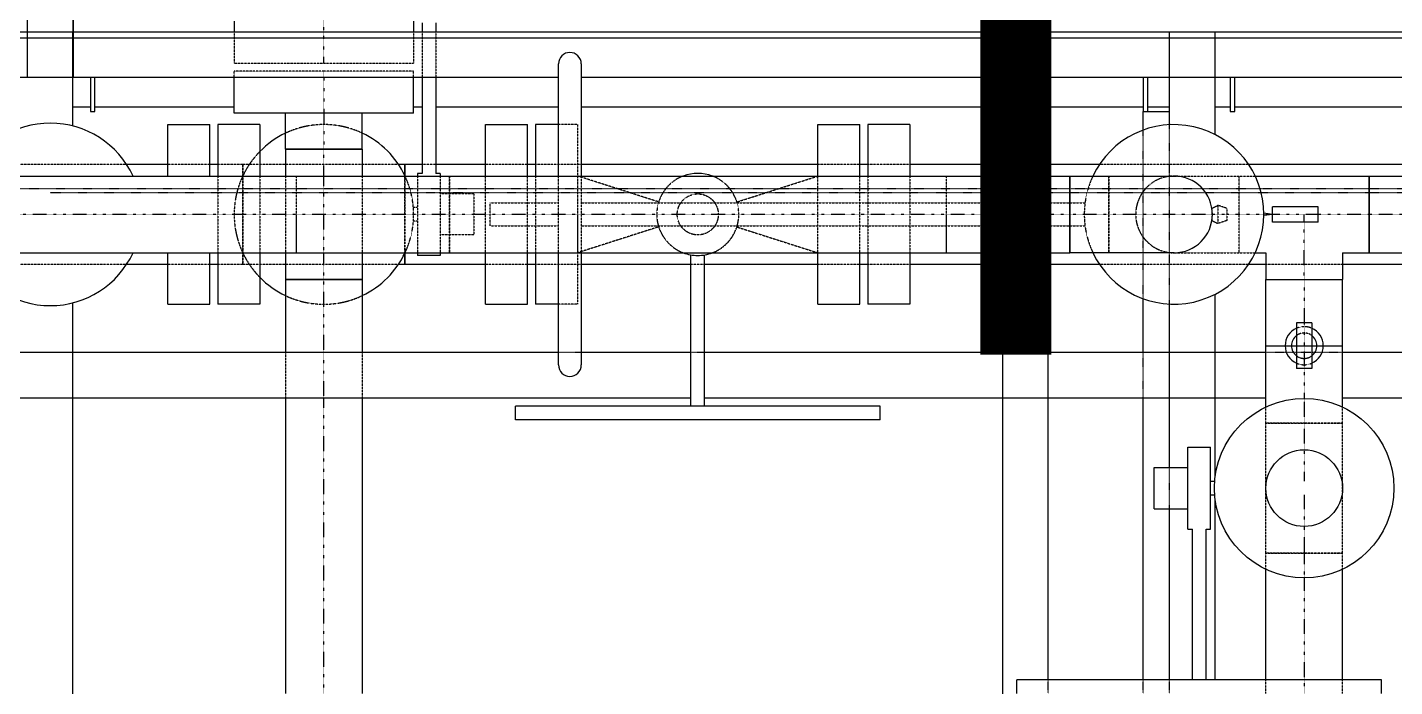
# Model space of a CAD drawing. Header units: millimetres. Extents: x -10011772 to -8149599, y 2847708 to 3434448.
# Drawn here: x -9522755 to -9516758, y 3201021 to 3203911 of the extents above; entities that cross this region are included whole.
import ezdxf

# ---------------------------------------------------------------- set-up
doc = ezdxf.new("R2010")
doc.units = ezdxf.units.MM
for name, pattern in [('DASHDOT2', [0.5, 0.25, -0.125, 0, -0.125]), ('DIVIDE2', [0.625, 0.25, -0.125, 0, -0.125, 0, -0.125]), ('HIDDEN2', [0.1875, 0.125, -0.0625])]:
    doc.linetypes.add(name, pattern=pattern)
doc.layers.add('总平面底图', color=9, linetype='Continuous')
doc.layers.add('电气-接地设计-接地线', color=3, linetype='接地线')
doc.styles.add('EESLTYPE', font='TXT.shx')
doc.linetypes.add('接地线', pattern='A,500,["/",EESLTYPE,S=200,R=0,X=0,Y=-100],-200,60,-200', length=960)

# ---------------------------------------------------------------- blocks, each defined once
blk = doc.blocks.new('总平面底图 爆炸危险区 LOCATION I')
at = {"layer": '总平面底图', "linetype": 'Continuous'}
for p, q in [((213350, 138121.6), (213350, 138740.7)), ((213350, 138121.6), (213350, 138740.7)), ((213450, 138740.7), (213450, 138121.6)), ((213450, 138121.6), (213450, 138740.7)), ((213803.1, 138245.3), (213803.1, 138221.6)), ((214196.8, 138245.3), (214196.8, 138221.6)), ((214215.3, 138241.6), (214215.3, 138221.6)), ((214245.3, 138241.6), (214245.3, 138221.6)), ((208300, 138221.6), (218300, 138221.6)), ((213449.4, 138015.4), (213449.4, 138221.6)), ((215488.7, 137905.7), (215488.7, 138221.6)), ((215588.8, 137905.7), (215588.8, 138221.6)), ((215854.6, 138018.2), (215854.6, 138221.6)), ((215954.7, 137996.5), (215954.7, 138221.6)), ((214514.5, 137905.7), (214514.5, 138151.6)), ((214564.5, 138151.6), (214564.5, 137905.7)), ((213450, 138121.6), (213350, 138121.6)), ((213450, 138121.6), (213350, 138121.6)), ((214514.5, 138121.5), (209476.5, 138121.5)), ((213487.9, 138121.5), (213487.9, 138046.8)), ((213498, 138046.8), (213498, 138121.5)), ((213803.1, 138043.7), (213803.1, 138121.5)), ((214196.8, 138043.7), (214196.8, 138121.5)), ((214215.3, 138121.5), (214215.3, 137911.6)), ((214245.3, 138121.5), (214245.3, 137911.6)), ((218300, 138121.5), (214564.5, 138121.5)), ((215796.6, 138121.5), (215796.6, 138046.8)), ((215806.8, 138046.8), (215806.8, 138121.5)), ((215987.9, 138121.5), (215987.9, 138046.8)), ((215998, 138046.8), (215998, 138121.5)), ((213487.9, 138056.7), (213449.4, 138056.7)), ((213487.9, 138046.8), (213498, 138046.8)), ((213803.1, 138056.7), (213498, 138056.7)), ((214000, 138043.7), (213803.1, 138043.7)), ((213915.8, 137964.3), (213915.8, 138043.7)), ((214196.8, 138043.7), (214000, 138043.7)), ((214084.1, 137964.3), (214084.1, 138043.7)), ((214215.3, 138056.7), (214196.8, 138056.7)), ((214514.5, 138056.7), (214245.3, 138056.7)), ((215488.7, 138056.7), (214564.5, 138056.7)), ((215796.6, 138056.7), (215588.8, 138056.7)), ((215796.6, 138006.4), (215796.6, 138046.8)), ((215796.6, 138046.8), (215806.8, 138046.8)), ((215854.6, 138056.7), (215806.8, 138056.7)), ((215806.8, 138046.8), (215854.6, 138046.8)), ((215987.9, 138056.7), (215954.7, 138056.7)), ((215987.9, 138046.8), (215998, 138046.8)), ((216743.9, 138056.7), (215998, 138056.7)), ((213657.9, 137905.7), (213657.9, 138018.4)), ((213657.9, 138018.4), (213750, 138018.4)), ((213750, 137905.7), (213750, 138018.4)), ((213767.5, 138018.4), (213767.5, 137905.7)), ((213859.5, 138018.4), (213767.5, 138018.4)), ((213859.5, 138018.4), (213859.5, 137905.7)), ((214354.8, 137905.7), (214354.8, 138018.4)), ((214354.8, 138018.4), (214446.9, 138018.4)), ((214446.9, 137905.7), (214446.9, 138018.4)), ((214464.4, 138018.4), (214464.4, 137905.7)), ((214514.5, 138018.4), (214464.4, 138018.4)), ((215083.5, 137905.7), (215083.5, 138018.4)), ((215083.5, 138018.4), (215175.6, 138018.4)), ((215175.6, 137905.7), (215175.6, 138018.4)), ((215193.1, 138018.4), (215193.1, 137905.7)), ((215285.1, 138018.4), (215193.1, 138018.4)), ((215285.1, 138018.4), (215285.1, 137905.7)), ((214000, 137964.3), (213915.8, 137964.3)), ((213915.8, 137964.3), (214084.1, 137964.3)), ((213915.8, 137964.3), (213915.8, 137905.7)), ((214084.1, 137964.3), (214000, 137964.3)), ((214084.1, 137964.3), (214084.1, 137905.7)), ((213657.9, 137931.1), (213567.3, 137931.1)), ((213767.5, 137931.1), (213750, 137931.1)), ((214177.8, 137931.1), (214163.5, 137931.1)), ((214177.8, 137906), (214177.8, 137931.1)), ((214215.3, 137931.1), (214177.8, 137931.1)), ((214177.8, 137931.1), (214177.8, 137906)), ((214354.8, 137931.1), (214245.3, 137931.1)), ((214464.4, 137931.1), (214446.9, 137931.1)), ((215083.5, 137931.1), (214564.5, 137931.1)), ((215193.1, 137931.1), (215175.6, 137931.1)), ((215488.7, 137931.1), (215285.1, 137931.1)), ((215700.9, 137931.1), (215588.8, 137931.1)), ((216743.9, 137931.1), (216028, 137931.1)), ((212292.7, 137905.7), (215635.9, 137905.7)), ((214205.6, 137911.6), (214205.6, 137905.7)), ((214215.3, 137911.6), (214205.6, 137911.6)), ((214254.9, 137911.6), (214245.3, 137911.6)), ((214254.9, 137911.6), (214254.9, 137905.7)), ((215635.9, 137737.4), (215635.9, 137905.7)), ((215635.9, 137905.7), (215864.5, 137905.7)), ((215635.9, 137905.7), (215635.9, 137737.4)), ((216042.4, 137905.7), (216292.7, 137905.7)), ((216292.7, 137905.7), (216292.7, 137737.4)), ((216292.7, 137905.7), (216460, 137905.7)), ((216292.7, 137737.4), (216292.7, 137905.7)), ((216292.7, 137868.6), (216292.7, 137868.6)), ((216080.3, 137821.6), (216061.3, 137824.1)), ((216180.3, 137838.2), (216080.3, 137838.2)), ((216080.3, 137804.9), (216080.3, 137838.2)), ((216180.3, 137804.9), (216180.3, 137838.2)), ((216080.3, 137821.6), (216061.3, 137819)), ((216180.3, 137804.9), (216080.3, 137804.9)), ((216292.7, 137768.5), (216292.7, 137768.5)), ((212292.7, 137737.4), (215635.9, 137737.4)), ((213657.9, 137624.7), (213657.9, 137737.4)), ((213750, 137624.7), (213750, 137737.4)), ((213767.5, 137737.4), (213767.5, 137624.7)), ((213859.5, 137737.4), (213859.5, 137624.7)), ((213915.8, 137737.4), (213915.8, 137678.8)), ((214084.1, 137737.4), (214084.1, 137678.8)), ((214177.8, 137712), (214177.8, 137737.1)), ((214177.8, 137737.1), (214177.8, 137712)), ((214205.6, 137737.4), (214205.6, 137731.6)), ((214254.9, 137737.4), (214254.9, 137731.6)), ((214354.8, 137624.7), (214354.8, 137737.4)), ((214446.9, 137624.7), (214446.9, 137737.4)), ((214464.4, 137737.4), (214464.4, 137624.7)), ((214514.5, 137491.6), (214514.5, 137737.4)), ((214564.5, 137737.4), (214564.5, 137491.6)), ((214805, 137401.6), (214805, 137732.8)), ((214835, 137401.6), (214835, 137732.8)), ((215083.5, 137624.7), (215083.5, 137737.4)), ((215175.6, 137624.7), (215175.6, 137737.4)), ((215193.1, 137737.4), (215193.1, 137624.7)), ((215285.1, 137737.4), (215285.1, 137624.7)), ((215488.7, 136405.7), (215488.7, 137737.4)), ((215588.8, 136801.6), (215588.8, 137737.4)), ((215864.5, 137737.4), (215635.9, 137737.4)), ((216042.4, 137737.4), (216065.8, 137737.4)), ((216065.8, 137737.4), (216065.8, 137678.8)), ((216234.1, 137737.4), (216292.7, 137737.4)), ((216234.1, 137737.4), (216234.1, 137678.8)), ((216292.7, 137737.4), (216460, 137737.4)), ((213657.9, 137712), (213567.3, 137712)), ((213767.5, 137712), (213750, 137712)), ((214177.8, 137712), (214163.5, 137712)), ((214354.8, 137712), (214177.8, 137712)), ((214254.9, 137731.6), (214205.6, 137731.6)), ((214464.4, 137712), (214446.9, 137712)), ((214805, 137712), (214564.5, 137712)), ((215083.5, 137712), (214835, 137712)), ((215193.1, 137712), (215175.6, 137712)), ((215488.7, 137712), (215285.1, 137712)), ((215700.9, 137712), (215588.8, 137712)), ((216065.8, 137712), (216028, 137712)), ((216653.2, 137712), (216234.1, 137712)), ((214084.1, 137678.8), (213915.8, 137678.8)), ((213915.8, 137678.8), (213915.8, 137518.6)), ((213915.8, 137678.8), (214084.1, 137678.8)), ((214084.1, 137678.8), (214084.1, 137518.6)), ((216065.8, 137678.8), (216234.1, 137678.8)), ((216065.8, 137678.8), (216234.1, 137678.8)), ((216065.8, 137533.8), (216065.8, 137678.8)), ((216234.1, 137533.8), (216234.1, 137678.8)), ((215954.7, 137246.5), (215954.7, 137646.6)), ((213449.4, 136405.7), (213449.4, 137627.8)), ((213657.9, 137624.7), (213750, 137624.7)), ((213859.5, 137624.7), (213767.5, 137624.7)), ((214354.8, 137624.7), (214446.9, 137624.7)), ((214514.5, 137624.7), (214464.4, 137624.7)), ((215083.5, 137624.7), (215175.6, 137624.7)), ((215285.1, 137624.7), (215193.1, 137624.7)), ((215796.6, 137518.6), (215796.6, 137636.8)), ((215854.6, 137266.6), (215854.6, 137625)), ((216133.3, 137583.8), (216133.3, 137533.8)), ((216166.6, 137583.8), (216133.3, 137583.8)), ((216166.6, 137583.8), (216166.6, 137533.8)), ((216065.8, 137533.8), (216234.1, 137533.8)), ((216065.8, 137399.5), (216065.8, 137533.8)), ((216133.3, 137533.8), (216133.3, 137483.8)), ((216166.6, 137533.8), (216166.6, 137483.8)), ((216234.1, 137399.5), (216234.1, 137533.8)), ((214514.5, 137518.6), (212742.3, 137518.6)), ((214805, 137518.6), (214564.5, 137518.6)), ((216065.8, 137518.6), (214835, 137518.6)), ((216715.8, 137518.6), (216234.1, 137518.6)), ((216166.6, 137483.8), (216133.3, 137483.8)), ((214805, 137418.5), (212742.3, 137418.5)), ((213915.8, 137418.5), (213915.8, 136771.6)), ((214084.1, 137418.5), (214084.1, 136771.6)), ((216065.8, 137418.5), (214835, 137418.5)), ((215796.6, 136801.6), (215796.6, 137418.5)), ((216715.8, 137418.5), (216234.1, 137418.5)), ((214820, 137401.6), (214420, 137401.6)), ((214420, 137371.6), (214420, 137401.6)), ((215220, 137401.6), (214820, 137401.6)), ((215220, 137371.6), (215220, 137401.6)), ((214820, 137371.6), (214420, 137371.6)), ((215220, 137371.6), (214820, 137371.6)), ((215895, 137131.6), (215895, 137311.6)), ((215895, 137311.6), (215944.3, 137311.6)), ((215944.3, 137131.6), (215944.3, 137311.6)), ((215821, 137176.6), (215821, 137266.6)), ((215821, 137266.6), (215895, 137266.6)), ((215944.3, 137236.6), (215953.7, 137236.6)), ((215944.3, 137206.6), (215953.7, 137206.6)), ((215954.7, 136801.6), (215954.7, 137196.6)), ((215821, 137176.6), (215895, 137176.6)), ((215854.6, 136801.6), (215854.6, 137176.6)), ((215895, 137131.6), (215904.7, 137131.6)), ((215904.7, 136801.6), (215904.7, 137131.6)), ((215934.7, 137131.6), (215944.3, 137131.6)), ((215934.7, 136801.6), (215934.7, 137131.6)), ((216065.8, 136801.6), (216065.8, 137043.6)), ((216234.1, 136801.6), (216234.1, 137043.6)), ((216319.7, 136801.6), (215519.7, 136801.6)), ((215519.7, 136771.6), (215519.7, 136801.6)), ((216319.7, 136771.6), (216319.7, 136801.6))]:
    blk.add_line(p, q, dxfattribs=at)
at = {"layer": '总平面底图', "linetype": 'DIVIDE2'}
for p, q in [((214000, 138221.6), (214000, 138324.7)), ((214000, 138153.3), (214000, 138221.6)), ((214000, 138135.8), (214000, 138121.5)), ((214000, 138121.5), (214000, 137964.3)), ((214000, 137905.7), (214000, 137964.3)), ((214000, 137964.3), (214000, 137964.3)), ((214000, 137964.3), (214000, 137964.3)), ((214000, 137737.4), (214000, 137905.7)), ((215635.9, 137821.6), (212292.7, 137821.6)), ((215635.9, 137821.6), (215635.9, 137821.6)), ((215635.9, 137821.6), (215635.9, 137821.6)), ((215864.5, 137821.6), (215635.9, 137821.6)), ((215980.3, 137821.6), (215864.5, 137821.6)), ((215980.3, 137821.6), (215980.3, 137821.6)), ((215980.3, 137821.6), (215980.3, 137821.6)), ((216007.2, 137821.6), (215980.3, 137821.6)), ((216180.3, 137821.6), (216007.2, 137821.6)), ((216007.2, 137821.6), (216007.2, 137821.6)), ((216007.2, 137821.6), (216007.2, 137821.6)), ((216007.2, 137821.6), (216007.2, 137821.6)), ((216150, 137804.9), (216150, 137821.6)), ((216150, 137678.8), (216150, 137804.9)), ((216292.7, 137821.6), (216180.3, 137821.6)), ((216410, 137821.6), (216292.7, 137821.6)), ((216292.7, 137821.6), (216292.7, 137821.6)), ((214000, 137678.8), (214000, 137737.4)), ((214000, 137518.6), (214000, 137678.8)), ((214000, 137678.8), (214000, 137678.8)), ((216150, 137678.8), (216150, 137678.8)), ((216150, 137678.8), (216150, 137583.8)), ((216150, 137583.8), (216150, 137533.8)), ((216150, 137533.8), (216150, 137533.8)), ((216150, 137533.8), (216150, 137533.8)), ((216150, 137533.8), (216150, 137483.8)), ((214000, 137418.5), (214000, 137518.6)), ((216150, 137483.8), (216150, 137418.4)), ((214000, 136771.6), (214000, 137418.5)), ((216150, 137418.4), (216150, 137364.3)), ((216150, 137364.3), (216150, 137236.6)), ((216150, 137364.3), (216150, 137364.3)), ((216150, 137206.6), (216150, 137078.8)), ((216150, 137078.8), (216150, 137078.8)), ((216150, 137078.8), (216150, 137078.8)), ((216150, 137078.8), (216150, 137024.7)), ((216150, 137024.7), (216150, 136801.6)), ((216150, 136801.6), (216150, 136771.6))]:
    blk.add_line(p, q, dxfattribs=at)
at = {"layer": '总平面底图', "linetype": 'HIDDEN2'}
for p, q in [((213803.1, 138221.6), (213803.1, 138153.3)), ((214196.8, 138221.6), (214196.8, 138153.3)), ((214215.3, 138221.6), (214215.3, 138121.5)), ((214245.3, 138221.6), (214245.3, 138121.5)), ((213803.1, 138153.3), (214000, 138153.3)), ((214000, 138153.3), (214196.8, 138153.3)), ((214000, 138135.8), (213803.1, 138135.8)), ((213803.1, 138121.5), (213803.1, 138135.8)), ((214196.8, 138135.8), (214000, 138135.8)), ((214196.8, 138121.5), (214196.8, 138135.8)), ((214556.4, 138018.4), (214514.5, 138018.4)), ((214556.4, 138018.4), (214556.4, 137821.6)), ((213567.3, 137931.1), (213232.6, 137931.1)), ((213750, 137931.1), (213657.9, 137931.1)), ((213822.2, 137931.1), (213767.5, 137931.1)), ((213822.2, 137712), (213822.2, 137931.1)), ((213822.2, 137931.1), (213822.2, 137821.6)), ((214163.5, 137931.1), (213822.2, 137931.1)), ((214245.3, 137931.1), (214215.3, 137931.1)), ((214446.9, 137931.1), (214354.8, 137931.1)), ((214564.5, 137931.1), (214464.4, 137931.1)), ((215175.6, 137931.1), (215083.5, 137931.1)), ((215285.1, 137931.1), (215193.1, 137931.1)), ((215588.8, 137931.1), (215488.7, 137931.1)), ((216028, 137931.1), (215700.9, 137931.1)), ((213767.5, 137905.7), (213767.5, 137821.6)), ((213859.5, 137905.7), (213859.5, 137821.6)), ((213915.8, 137905.7), (213915.8, 137737.4)), ((213938.9, 137905.7), (213938.9, 137821.6)), ((213938.9, 137905.7), (213938.9, 137737.4)), ((214084.1, 137905.7), (214084.1, 137737.4)), ((214177.8, 137821.6), (214177.8, 137906)), ((214177.8, 137906), (214177.8, 137821.6)), ((214205.6, 137905.7), (214205.6, 137737.4)), ((214254.9, 137905.7), (214254.9, 137737.4)), ((214275.4, 137905.7), (214275.4, 137737.4)), ((214275.4, 137821.6), (214275.4, 137905.7)), ((214354.8, 137821.6), (214354.8, 137905.7)), ((214446.9, 137821.6), (214446.9, 137905.7)), ((214464.4, 137905.7), (214464.4, 137821.6)), ((214514.5, 137737.4), (214514.5, 137905.7)), ((214556.4, 137905.7), (214556.4, 137737.4)), ((214734.2, 137848.9), (214556.4, 137905.7)), ((214564.5, 137905.7), (214564.5, 137737.4)), ((214905.7, 137848.9), (215083.5, 137905.7)), ((215083.5, 137821.6), (215083.5, 137905.7)), ((215083.5, 137821.6), (215083.5, 137905.7)), ((215175.6, 137821.6), (215175.6, 137905.7)), ((215193.1, 137905.7), (215193.1, 137821.6)), ((215285.1, 137905.7), (215285.1, 137821.6)), ((215364.5, 137905.7), (215364.5, 137737.4)), ((215364.5, 137905.7), (215364.5, 137821.6)), ((215721.7, 137905.7), (215721.7, 137737.4)), ((215721.7, 137821.6), (215721.7, 137905.7)), ((215864.5, 137905.7), (216007.2, 137905.7)), ((216007.2, 137737.4), (216007.2, 137905.7)), ((216007.2, 137905.7), (216042.4, 137905.7)), ((216007.2, 137821.6), (216007.2, 137905.7)), ((214329, 137866.6), (214254.9, 137866.6)), ((214329, 137866.6), (214329, 137776.6)), ((214205.6, 137836.6), (214196.2, 137836.6)), ((214364.5, 137796.6), (214364.5, 137846.6)), ((214364.5, 137846.6), (214514.5, 137846.6)), ((214564.5, 137846.6), (215669.2, 137846.6)), ((215947.5, 137834.9), (215960.7, 137841.6)), ((215947.5, 137834.9), (215947.5, 137821.6)), ((215960.7, 137841.6), (215960.7, 137821.6)), ((215980.3, 137834.9), (215960.7, 137841.6)), ((215980.3, 137834.9), (215980.3, 137821.6)), ((213767.5, 137821.6), (213767.5, 137737.4)), ((213822.2, 137821.6), (213822.2, 137712)), ((213859.5, 137821.6), (213859.5, 137737.4)), ((213938.9, 137821.6), (213938.9, 137737.4)), ((214177.8, 137737.1), (214177.8, 137821.6)), ((214177.8, 137821.6), (214177.8, 137737.1)), ((214205.6, 137806.6), (214196.2, 137806.6)), ((214275.4, 137737.4), (214275.4, 137821.6)), ((214354.8, 137737.4), (214354.8, 137821.6)), ((214364.5, 137796.6), (214514.5, 137796.6)), ((214446.9, 137737.4), (214446.9, 137821.6)), ((214464.4, 137821.6), (214464.4, 137737.4)), ((214556.4, 137821.6), (214556.4, 137624.7)), ((214734.2, 137794.2), (214556.4, 137737.4)), ((214564.5, 137796.6), (215669.2, 137796.6)), ((214905.7, 137794.2), (215083.5, 137737.4)), ((215083.5, 137737.4), (215083.5, 137821.6)), ((215083.5, 137737.4), (215083.5, 137821.6)), ((215175.6, 137737.4), (215175.6, 137821.6)), ((215193.1, 137821.6), (215193.1, 137737.4)), ((215285.1, 137821.6), (215285.1, 137737.4)), ((215364.5, 137821.6), (215364.5, 137737.4)), ((215721.7, 137737.4), (215721.7, 137821.6)), ((215947.5, 137821.6), (215947.5, 137808.2)), ((215947.5, 137808.2), (215960.7, 137801.6)), ((215960.7, 137821.6), (215960.7, 137801.6)), ((215980.3, 137808.2), (215960.7, 137801.6)), ((215980.3, 137821.6), (215980.3, 137808.2)), ((216007.2, 137737.4), (216007.2, 137821.6)), ((214329, 137776.6), (214254.9, 137776.6)), ((215864.5, 137737.4), (216007.2, 137737.4)), ((216007.2, 137737.4), (216042.4, 137737.4)), ((213567.3, 137712), (213232.6, 137712)), ((213750, 137712), (213657.9, 137712)), ((213822.2, 137712), (213767.5, 137712)), ((214163.5, 137712), (213822.2, 137712)), ((214446.9, 137712), (214354.8, 137712)), ((214564.5, 137712), (214464.4, 137712)), ((214835, 137712), (214805, 137712)), ((215175.6, 137712), (215083.5, 137712)), ((215285.1, 137712), (215193.1, 137712)), ((215588.8, 137712), (215488.7, 137712)), ((216028, 137712), (215700.9, 137712)), ((216234.1, 137712), (216065.8, 137712)), ((214556.4, 137624.7), (214514.5, 137624.7)), ((213915.8, 137518.6), (213915.8, 137418.5)), ((214084.1, 137518.6), (214084.1, 137418.5)), ((216065.8, 137364.3), (216065.8, 137399.5)), ((216234.1, 137364.3), (216234.1, 137399.5)), ((216150, 137364.3), (216065.8, 137364.3)), ((216065.8, 137078.8), (216065.8, 137364.3)), ((216065.8, 137364.3), (216234.1, 137364.3)), ((216234.1, 137364.3), (216150, 137364.3)), ((216234.1, 137078.8), (216234.1, 137364.3)), ((216150, 137078.8), (216065.8, 137078.8)), ((216065.8, 137078.8), (216234.1, 137078.8)), ((216065.8, 137043.6), (216065.8, 137078.8)), ((216234.1, 137078.8), (216150, 137078.8)), ((216234.1, 137043.6), (216234.1, 137078.8)), ((216065.8, 136771.6), (216065.8, 136801.6)), ((216234.1, 136771.6), (216234.1, 136801.6))]:
    blk.add_line(p, q, dxfattribs=at)
at = {"layer": '总平面底图', "linetype": 'DASHDOT2'}
for p, q in [((215588.8, 138121.5), (215588.8, 138221.6)), ((215854.6, 138121.5), (215854.6, 138221.6)), ((215796.6, 137636.8), (215796.6, 138006.4)), ((215854.6, 137625), (215854.6, 138018.2)), ((215588.8, 137737.4), (215588.8, 137905.7)), ((218055.6, 137877.3), (208300, 137877.3)), ((216292.7, 137868.6), (213399.5, 137868.6)), ((216719.1, 137868.6), (216292.7, 137868.6)), ((213449.4, 137518.6), (213349.3, 137518.6)), ((214564.5, 137518.6), (214514.5, 137518.6)), ((214835, 137518.6), (214805, 137518.6)), ((215588.8, 137518.6), (215488.7, 137518.6)), ((215588.8, 137418.5), (215588.8, 137518.6)), ((215796.6, 137418.5), (215796.6, 137518.6)), ((215854.6, 137418.5), (215854.6, 137518.6)), ((215954.7, 137518.6), (215854.6, 137518.6)), ((216234.1, 137518.6), (216065.8, 137518.6)), ((215854.6, 137176.6), (215854.6, 137266.6)), ((215588.8, 136771.6), (215588.8, 136801.6)), ((215796.6, 136771.6), (215796.6, 136801.6)), ((215854.6, 136771.6), (215854.6, 136801.6))]:
    blk.add_line(p, q, dxfattribs=at)
at = {"layer": '总平面底图'}
blk.add_line((218294.8, 138207.7), (208294.8, 138207.7), dxfattribs=at)
at = {"layer": '总平面底图', "linetype": 'HIDDEN2'}
blk.add_circle((214820, 137821.6), 45, dxfattribs=at)
at = {"layer": '总平面底图', "linetype": 'Continuous'}
for radius in [196.8, 84.1]:
    blk.add_circle((216150, 137221.6), radius, dxfattribs=at)
for centre, radius, start, end in [((214539.5, 138151.6), 25, 0, 180), ((213400, 137821.6), 200, 24.878, 155.122), ((215864.5, 137821.6), 196.8, 205.3039, 154.6961), ((214000, 137821.6), 196.9, 115.3039, 135.509), ((214000, 137821.6), 196.9, 25.3039, 64.6961), ((214820, 137821.6), 90, 69.2057, 110.7943), ((215864.5, 137821.6), 84.1, 270, 90), ((215864.5, 137821.6), 84.1, 270, 90), ((213400, 137821.6), 200, 204.878, 335.122), ((214000, 137821.6), 196.9, 295.3039, 334.6961), ((214820, 137821.6), 90, 249.2057, 270), ((214820, 137821.6), 90, 270, 290.7943), ((214000, 137821.6), 196.8, 224.491, 244.6961), ((216150, 137533.8), 41.7, 113.5215, 246.4785), ((216150, 137533.8), 27.8, 126.7726, 233.2274), ((216150, 137533.8), 41.7, 293.5215, 66.4785), ((216150, 137533.8), 27.8, 306.7726, 53.2274), ((214539.5, 137491.6), 25, 180, 0)]:
    blk.add_arc(centre, radius, start, end, dxfattribs=at)
at = {"layer": '总平面底图', "linetype": 'HIDDEN2'}
for centre, radius, start, end in [((214000, 137821.6), 196.9, 64.6961, 115.3039), ((214000, 137821.6), 196.8, 135.509, 224.491), ((214000, 137821.6), 196.8, 0, 25.3039), ((214820, 137821.6), 90, 110.7943, 249.2057), ((214820, 137821.6), 90, 290.7943, 69.2057), ((215864.5, 137821.6), 196.8, 154.6961, 180), ((215864.5, 137821.6), 84.1, 90, 180), ((214000, 137821.6), 196.9, 334.6961, 0), ((215864.5, 137821.6), 196.8, 180, 205.3039), ((215864.5, 137821.6), 84.1, 180, 270), ((214000, 137821.6), 196.9, 244.6961, 295.3039), ((216150, 137533.8), 41.7, 66.4785, 113.5215), ((216150, 137533.8), 27.8, 53.2274, 126.7726), ((216150, 137533.8), 27.8, 233.2274, 270), ((216150, 137533.8), 41.7, 246.4785, 270), ((216150, 137533.8), 27.8, 270, 306.7726), ((216150, 137533.8), 41.7, 270, 293.5215)]:
    blk.add_arc(centre, radius, start, end, dxfattribs=at)

msp = doc.modelspace()

# ---------------------------------------------------------------- linework, layer by layer
at = {"layer": '电气-接地设计-接地线', "color": 1, "linetype": '接地线', "ltscale": 0.005, "const_width": 310.8}
msp.add_lwpolyline([(-9518419.2, 3209623.4), (-9518419.2, 3202476.3)], dxfattribs=at)

# ---------------------------------------------------------------- block references
at = {"layer": '总平面底图', "xscale": 2, "yscale": 2, "zscale": 2}
msp.add_blockref('总平面底图 爆炸危险区 LOCATION I', (-9949454.3, 2927447.9), dxfattribs=at)

doc.saveas('drawing.dxf')
